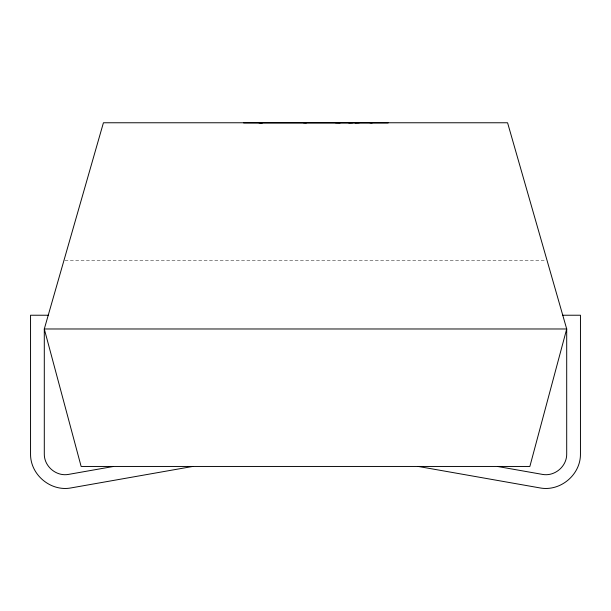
<?xml version="1.0" encoding="UTF-8"?>
<svg xmlns="http://www.w3.org/2000/svg" width="611" height="611" viewBox="0 0 611 611"><rect width="100%" height="100%" fill="white"/><g stroke="black" fill="none" stroke-linecap="round" stroke-linejoin="round"><path stroke-width="0.46" stroke-dasharray="3.06 2.29" d="M64.965 260.24L546.035 260.24"/><path stroke-width="0.92" d="M113.57 466.453L68.501 474.403C56.334 476.672 44.175 466.468 44.297 454.095L44.297 328.978L103.427 122.765L507.573 122.765L566.702 328.978L566.702 454.095C566.825 466.468 554.666 476.672 542.499 474.403L497.43 466.453M192.732 466.453L70.884 487.945C50.606 491.725 30.344 474.724 30.55 454.095L30.55 315.23L48.238 315.23M348.766 122.903L352.639 122.765M355.167 122.903L359.291 122.765M243.636 122.903L388.161 122.903M562.762 315.23L580.45 315.23L580.45 454.095C580.656 474.724 560.394 491.725 540.116 487.945L418.268 466.453M335.447 122.765L340.098 122.903M303.438 122.765L306.378 122.903M258.843 122.765L261.836 122.903M259.866 122.765L262.356 122.903M369.876 122.765L372.16 122.903M566.702 328.978L529.867 466.453L81.133 466.453L44.297 328.978L566.702 328.978"/></g></svg>
